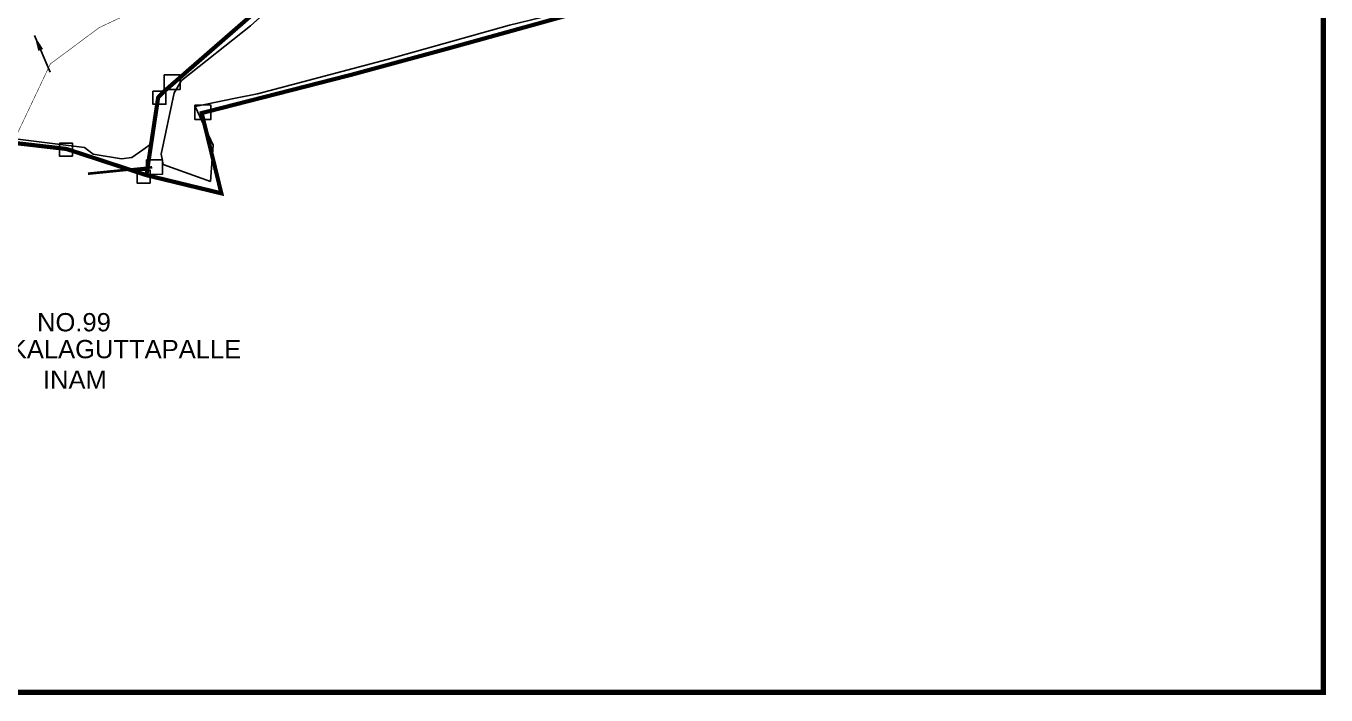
# Model space of a CAD drawing. Header units: feet. Extents: x 812574 to 820018, y 1579761 to 1589140.
# Drawn here: x 817530 to 820018, y 1580319 to 1581600 of the extents above; entities that cross this region are included whole.
import ezdxf

# ---------------------------------------------------------------- set-up
doc = ezdxf.new("R2010")
doc.units = ezdxf.units.FT
doc.header["$LTSCALE"] = 15
doc.header["$MEASUREMENT"] = 0
doc.linetypes.add('HIDDEN2', pattern=[0.1875, 0.125, -0.0625])
for name, color, linetype in [('HILL', 17, 'Continuous'), ('PLOT NO', 7, 'Continuous'), ('ROADS', 6, 'Continuous'), ('TEXT', 1, 'Continuous'), ('VILLAGE STONES', 240, 'Continuous')]:
    doc.layers.add(name, color=color, linetype=linetype)
doc.layers.add('VILLAGE BOUNDRY', color=5, linetype='HIDDEN2', lineweight=100)
doc.styles.get("Standard").update_dxf_attribs({"font": 'arial.ttf'})
doc.linetypes.add('DOTS', pattern='A,1e-06,-3,["●",Standard,S=3,R=0,X=-1.25,Y=-1.25],-3', length=6.000001)
doc.dimstyles.get("Standard").update_dxf_attribs({"dimtxt": 0.18, "dimasz": 0.18, "dimexe": 0.18, "dimexo": 0.0625, "dimgap": 0.09, "dimtad": 0, "dimtih": 1, "dimtoh": 1, "dimdec": 4, "dimzin": 0, "dimdsep": 46, "dimtxsty": 'Standard', "dimcen": 0.09, "dimadec": 0, "dimazin": 0, "dimtfac": 1, "dimtdec": 4, "dimtofl": 0, "dimtmove": 0, "dimatfit": 3, "dimfxl": 0, "dimtolj": 1, "dimtzin": 0, "dimarcsym": 0})

msp = doc.modelspace()

# ---------------------------------------------------------------- linework, layer by layer
at = {"layer": 'HILL', "lineweight": -2}
for points in [[(817883.3, 1581302.1), (817883.3, 1581302.1), (817792.7, 1581334.6), (817788.8, 1581354.8), (817813.3, 1581472.2), (817827.6, 1581495.4), (817959.3, 1581600.4), (818047.7, 1581679.6), (818069, 1581719.1), (818103.4, 1581811.9), (818092.8, 1581823.1)], [(817883.3, 1581302.1), (817888, 1581371.9), (817853.7, 1581445.9), (817931.1, 1581461.8), (817973.1, 1581470.4), (818221, 1581535.6), (818455.3, 1581601.3), (818658, 1581651.4), (818878.3, 1581676), (819041.1, 1581699.4), (819085.4, 1581715.5), (819148.2, 1581743.6), (819213.7, 1581762.8), (819265.1, 1581772.3), (819364.8, 1581808.9)]]:
    msp.add_lwpolyline(points, dxfattribs=at)
at = {"layer": 'HILL'}
msp.add_lwpolyline([(817462.3, 1581389.8), (817641.7, 1581367.1), (817658.4, 1581354.3), (817712.5, 1581345.9), (817732.7, 1581348), (817753.3, 1581362.6), (817769.4, 1581374.1)], dxfattribs=at)
at = {"layer": 'PLOT NO', "color": 5, "linetype": 'Continuous', "lineweight": -2, "const_width": 10}
msp.add_lwpolyline([(820013.3, 1589135.5), (812579.5, 1589135.5), (812579.5, 1580324.3), (820013.3, 1580324.3)], close=True, dxfattribs=at)
at = {"layer": 'ROADS', "linetype": 'DOTS', "ltscale": 0.15, "const_width": 1}
msp.add_lwpolyline([(817508.5, 1581384), (817576.5, 1581527.4), (817670.3, 1581597.1), (817795, 1581655.5), (817886.5, 1581751.3), (817931.8, 1581848), (818021.7, 1582089.5), (818078.8, 1582237.3), (818109.7, 1582273.2)], dxfattribs=at)
at = {"layer": 'VILLAGE BOUNDRY', "lineweight": -2, "ltscale": 25}
for points, const_width in [([(819364.8, 1581796.7), (819228, 1581753.3), (819192.5, 1581750.1), (819094.7, 1581709.6), (819043.7, 1581688.1), (818828.8, 1581663.2), (818624.3, 1581636.3), (818338.9, 1581557.2), (818153, 1581506.7), (817866.2, 1581433.3), (817903.8, 1581279.6), (817903.8, 1581279.6), (817760.4, 1581314.4), (817760.8, 1581315.8)], 7.88), ([(818045, 1581693.2), (817792.8, 1581473.6), (817782.8, 1581463.1), (817760.4, 1581314.4), (817607.1, 1581364.6), (817469.3, 1581380.5)], 8), ([(817771.4, 1581329.5), (817648.4, 1581317.2)], 4.93), ([(817760.4, 1581314.4), (817903.8, 1581279.6)], 8)]:
    msp.add_lwpolyline(points, dxfattribs=dict(at, const_width=const_width))
at = {"layer": 'VILLAGE STONES', "lineweight": -2}
for points in [[(817794.1, 1581506.2), (817824.8, 1581506.3), (817824.9, 1581478.6), (817794.2, 1581478.5)], [(817772.8, 1581475.1), (817797.8, 1581475.1), (817797.8, 1581450.2), (817772.8, 1581450.2)], [(817852.9, 1581448.7), (817883.6, 1581448.8), (817883.8, 1581421.2), (817853, 1581421)], [(817593.9, 1581375.7), (817618.8, 1581375.7), (817618.8, 1581350.8), (817593.9, 1581350.8)], [(817742.6, 1581324.1), (817767.5, 1581324.1), (817767.5, 1581299.2), (817742.6, 1581299.2)], [(817760.2, 1581343.5), (817790.9, 1581343.6), (817791, 1581316), (817760.3, 1581315.8)]]:
    msp.add_lwpolyline(points, close=True, dxfattribs=at)

# ---------------------------------------------------------------- texts
at = {"layer": 'TEXT', "lineweight": -2}
for s, p in [('NO.99', (817551, 1581015.4)), ('NAKKALAGUTTAPALLE', (817398.3, 1580963.9)), ('INAM', (817562.3, 1580905.4))]:
    msp.add_text(s, height=35, dxfattribs=at).set_placement(p)

# ---------------------------------------------------------------- leaders
at = {"layer": 'PLOT NO', "color": 5, "lineweight": -2}
msp.add_leader([(817546, 1581581.6), (817576.4, 1581511.6)], dimstyle='Standard', override={"dimasz": 30, "dimgap": 0.09, "dimtad": 0, "dimzin": 2}, dxfattribs=at)

doc.saveas('drawing.dxf')
